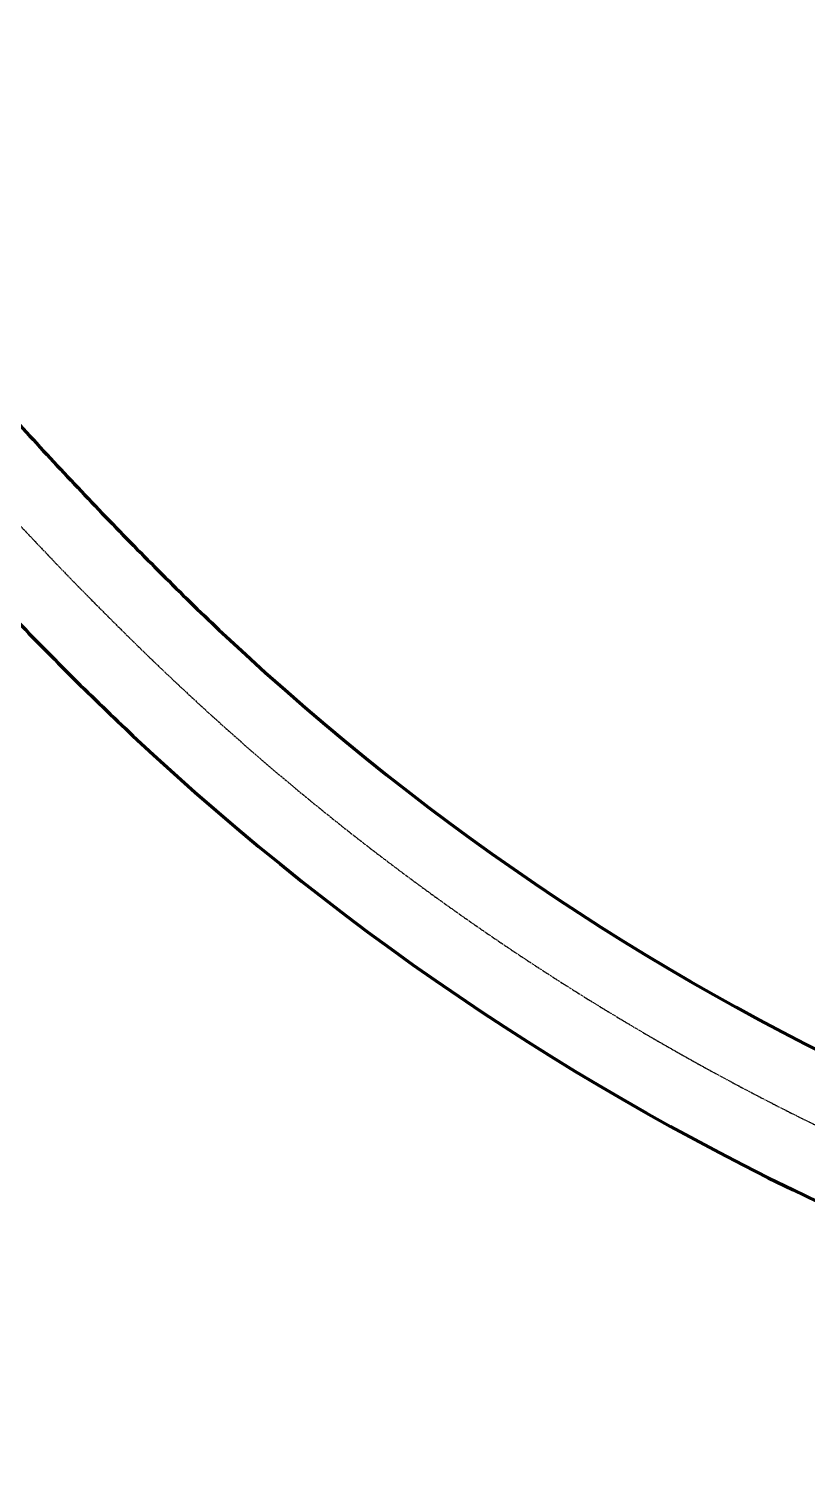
# Model space of a CAD drawing. Header units: feet. Extents: x 6431898 to 6439083, y 1883907 to 1887646.
# Drawn here: x 6434641 to 6435213, y 1883907 to 1884961 of the extents above; entities that cross this region are included whole.
import ezdxf

# ---------------------------------------------------------------- set-up
doc = ezdxf.new("R2010")
doc.units = ezdxf.units.FT
doc.header["$MEASUREMENT"] = 0
doc.linetypes.add('CENTER2', pattern=[1.125, 0.75, -0.125, 0.125, -0.125])
doc.layers.add('R-Row-Authority', color=30, linetype='Continuous', lineweight=140)
doc.layers.add('R-Row-Scl', color=1, linetype='CENTER2', lineweight=25)

msp = doc.modelspace()

# ---------------------------------------------------------------- linework, layer by layer
at = {"layer": 'R-Row-Authority'}
for points in [[(6433951.2, 1885505.7), (6433914, 1885472.3), (6434561.6, 1884749.9, 0.000327), (6434581.6, 1884727.6, 0.000654), (6434601.6, 1884705.4, 0.000982), (6434621.6, 1884683.3, 0.001309), (6434641.7, 1884661.4, 0.001636), (6434661.8, 1884639.6, 0.001963), (6434682.1, 1884618, 0.002291), (6434702.5, 1884596.7, 0.002618), (6434723.1, 1884575.6, 0.002945), (6434743.9, 1884554.8, 0.003273), (6434764.8, 1884534.2, 0.003603), (6434786.1, 1884514, 0.167758), (6435893.9, 1884017.8, 0.003603)], [(6434487.1, 1884683.1, 0.000327), (6434507.2, 1884660.7, 0.000654), (6434527.4, 1884638.4, 0.000982), (6434547.7, 1884616, 0.001309), (6434568.1, 1884593.7, 0.001636), (6434588.7, 1884571.4, 0.001963), (6434609.5, 1884549.3, 0.002291), (6434630.6, 1884527.3, 0.002618), (6434651.9, 1884505.4, 0.002945), (6434673.5, 1884483.7, 0.003273), (6434695.4, 1884462.3, 0.003603), (6434717.6, 1884441.1, 0.167758), (6435885.1, 1883918.2, 0.003603), (6435915.7, 1883915.7, 0.003273), (6435946.3, 1883913.6, 0.002945), (6435976.8, 1883911.9, 0.002618), (6436007.3, 1883910.6, 0.002291), (6436037.8, 1883909.5, 0.001963), (6436068.1, 1883908.7, 0.001636), (6436098.5, 1883908.2, 0.001309), (6436128.7, 1883907.8, 0.000982), (6436158.9, 1883907.5, 0.000654), (6436189, 1883907.4, 0.000327), (6436219.1, 1883907.3)]]:
    msp.add_lwpolyline(points, format="xyb", dxfattribs=at)
at = {"layer": 'R-Row-Scl'}
msp.add_lwpolyline([(6431898.2, 1887645.9), (6433866, 1885450.9), (6434524.4, 1884716.5, 0.000327), (6434544.4, 1884694.2, 0.000654), (6434564.5, 1884671.9, 0.000982), (6434584.6, 1884649.7, 0.001309), (6434604.9, 1884627.5, 0.001636), (6434625.3, 1884605.5, 0.001963), (6434645.8, 1884583.7, 0.002291), (6434666.5, 1884562, 0.002618), (6434687.5, 1884540.5, 0.002945), (6434708.7, 1884519.3, 0.003273), (6434730.1, 1884498.3, 0.003603), (6434751.9, 1884477.6, 0.167758), (6435889.5, 1883968, 0.003603)], format="xyb", dxfattribs=at)

doc.saveas('drawing.dxf')
